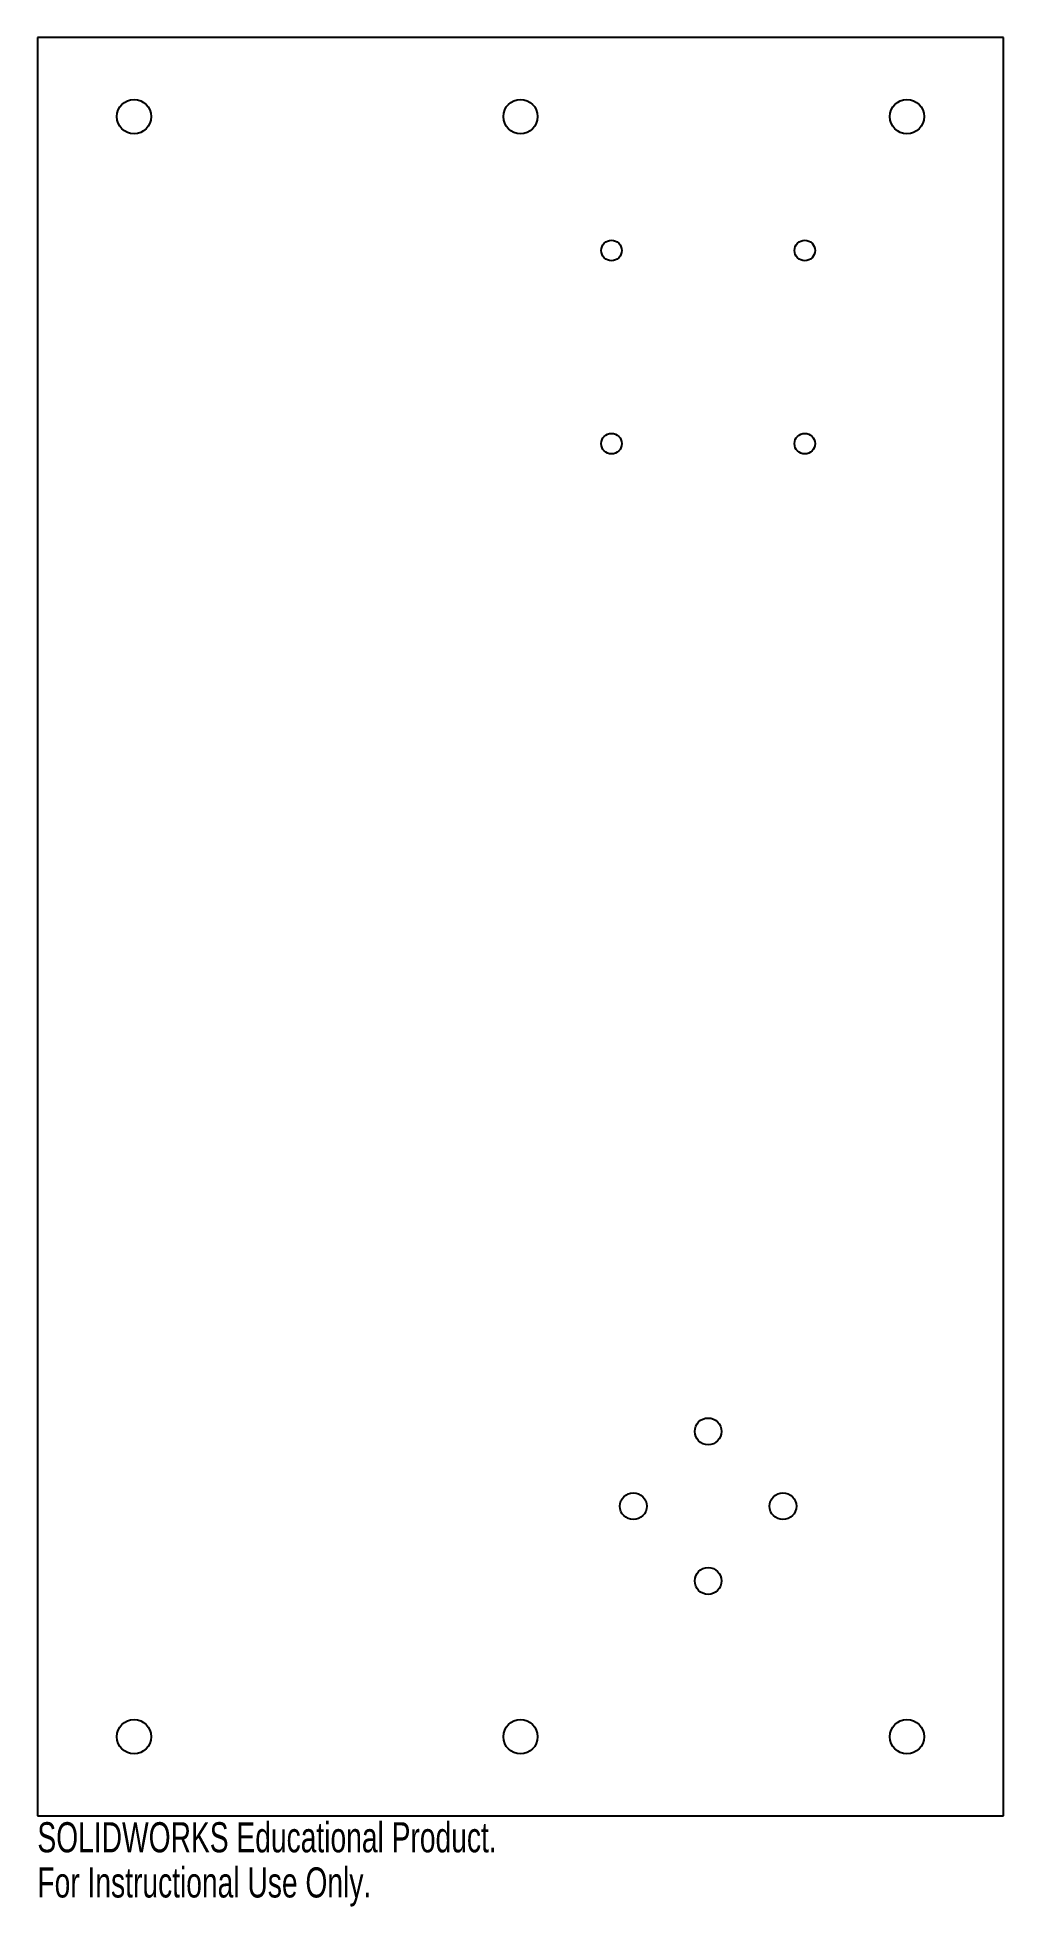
# Model space of a CAD drawing. Header units: millimetres. Extents: x -78 to 78, y -157 to 143.
import ezdxf

# ---------------------------------------------------------------- set-up
doc = ezdxf.new("R2010")
doc.units = ezdxf.units.MM
doc.styles.add('SLDTEXTSTYLE0', font='TXT', dxfattribs={"width": 0.7})

msp = doc.modelspace()

# ---------------------------------------------------------------- linework, layer by layer
at = {"color": 7, "linetype": 'Continuous', "lineweight": 25}
for p, q in [((-77.5, 142.69), (-77.5, -142.69)), ((77.5, 142.69), (-77.5, 142.69)), ((77.5, -142.69), (77.5, 142.69)), ((-77.5, -142.69), (77.5, -142.69))]:
    msp.add_line(p, q, dxfattribs=at)
for centre, radius in [((-62, 129.99), 2.75), ((0, 129.99), 2.75), ((62, 129.99), 2.75), ((14.6, 108.5), 1.65), ((45.6, 108.5), 1.65), ((14.6, 77.5), 1.65), ((45.6, 77.5), 1.65), ((30.1, -81), 2.15), ((18.1, -93), 2.15), ((42.1, -93), 2.15), ((30.1, -105), 2.15), ((-62, -130), 2.75), ((0, -130), 2.75), ((62, -130), 2.75)]:
    msp.add_circle(centre, radius, dxfattribs=at)

# ---------------------------------------------------------------- texts
at = {"color": 7, "linetype": 'Continuous', "char_height": 4.8336, "attachment_point": 1, "style": 'SLDTEXTSTYLE0'}
for s, insert in [('SOLIDWORKS Educational Product.', (-77.5, -143.71)), ('For Instructional Use Only.', (-77.5, -150.96))]:
    msp.add_mtext(s, dxfattribs=dict(at, insert=insert))

doc.saveas('drawing.dxf')
